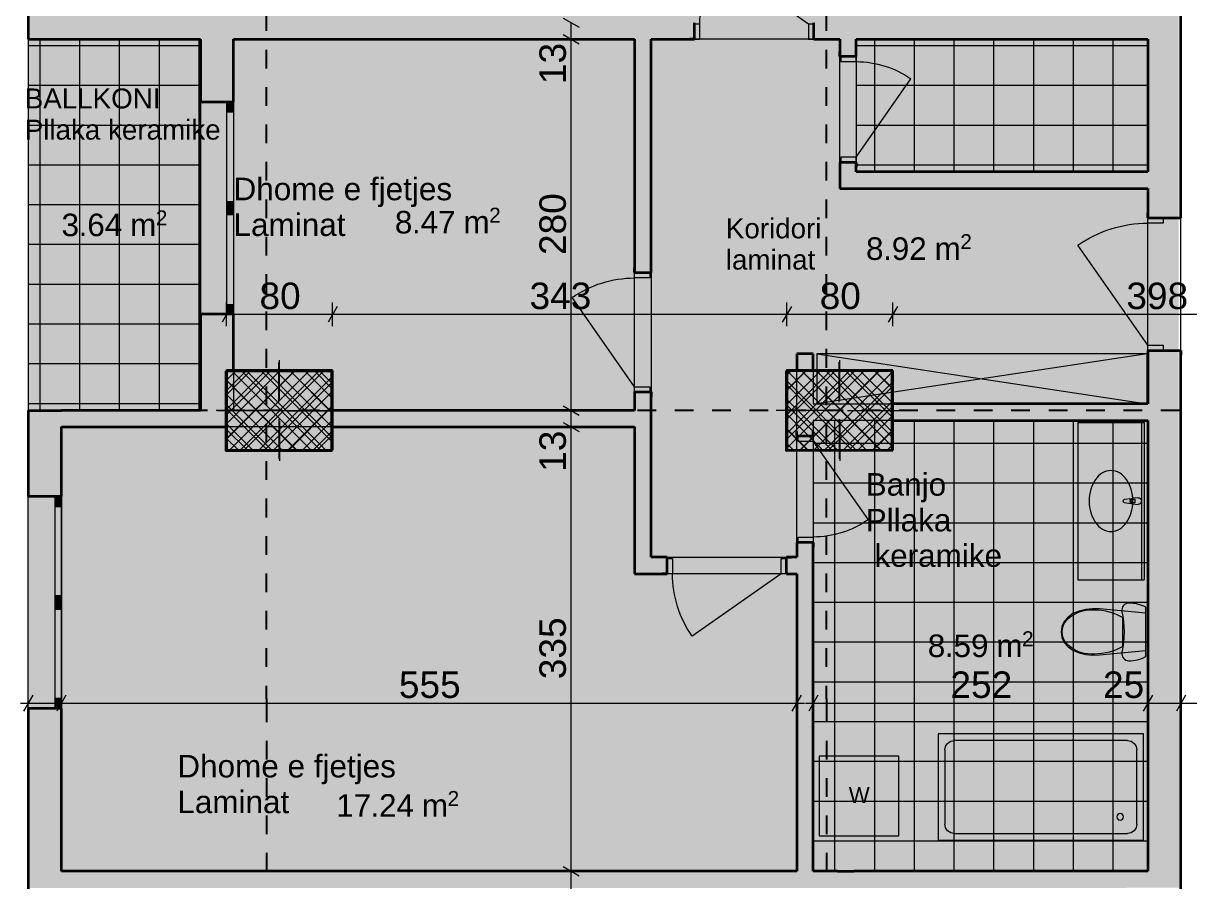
# Model space of a CAD drawing. Header units: millimetres. Extents: x -117066 to -55301, y -75598 to 14871.
# Drawn here: x -97611 to -86605, y -51887 to -43793 of the extents above; entities that cross this region are included whole.
import ezdxf

# ---------------------------------------------------------------- set-up
doc = ezdxf.new("R2010")
doc.units = ezdxf.units.MM
doc.header["$MEASUREMENT"] = 0
doc.layers.add('A - Shtyllat', color=7, linetype='Continuous')
doc.layers.add('Drawing & Figure', color=7, linetype='Continuous')
for name, color, linetype, lineweight in [('A - Shtyllat_Pen_No__1', 7, 'Continuous', 13), ('A - Shtyllat_Pen_No__7', 7, 'Continuous', 35), ('Drawing & Figure_Pen_No__1', 7, 'Continuous', 13), ('Drawing & Figure_Pen_No__101', 252, 'Continuous', 13), ('Drawing & Figure_Pen_No__20', 1, 'Continuous', 0), ('Drawing & Figure_Pen_No__7', 7, 'Continuous', 35)]:
    doc.layers.add(name, color=color, linetype=linetype, lineweight=lineweight)
for name, color, linetype, lineweight, true_color in [('Drawing & Figure_Pen_No__23', 7, 'Continuous', 20, 0xff6600), ('Drawing & Figure_Pen_No__3', 7, 'Continuous', 18, 0xff6600), ('Drawing & Figure_Pen_No__58', 7, 'Continuous', 25, 0xdf0000), ('Drawing & Figure_Pen_No__61', 7, 'Continuous', 20, 0x6a6a6a), ('Drawing & Figure_Pen_No__8', 7, 'Continuous', 35, 0xa80f02), ('Drawing & Figure_Pen_No__81', 7, 'Continuous', 20, 0x6a6a6a)]:
    doc.layers.add(name, color=color, linetype=linetype, lineweight=lineweight, true_color=true_color)
doc.styles.add('GENERATED_STYLE_1', font='arial.ttf')
pattern_1 = [(45, (0, 0), (-68.94291, 68.94291), []), (135, (0, 0), (68.94291, 68.94291), [])]

# ---------------------------------------------------------------- blocks, each defined once
blk = doc.blocks.new('Column_7', base_point=(-89913, -47445))
at = {"layer": 'A - Shtyllat', "linetype": 'Continuous', "lineweight": 0, "true_color": 0x000000}
h = blk.add_hatch(dxfattribs=at)
h.set_pattern_fill('Concrete_Block', color=18, style=0, pattern_type=2)
h.set_pattern_definition(pattern_1)
h.paths.add_polyline_path([(-90413, -47070), (-90413, -47820), (-89413, -47819), (-89413, -47069)])
at = {"layer": 'A - Shtyllat_Pen_No__1', "color": 7, "linetype": 'Continuous', "lineweight": 13}
for p, q in [((-89913, -47365), (-89913, -46990)), ((-89993, -47445), (-90493, -47445)), ((-89913, -47525), (-89913, -47900)), ((-89833, -47445), (-89333, -47444))]:
    blk.add_line(p, q, dxfattribs=at)
blk.add_point((-89913, -47445), dxfattribs=at)
at = {"layer": 'A - Shtyllat_Pen_No__7', "color": 7, "linetype": 'Continuous', "lineweight": 35, "flags": 128}
blk.add_lwpolyline([(-90413, -47070), (-90413, -47820), (-89413, -47819), (-89413, -47069)], close=True, dxfattribs=at)
blk = doc.blocks.new('Column_8', base_point=(-95199, -47446))
at = {"layer": 'A - Shtyllat', "linetype": 'Continuous', "lineweight": 0, "true_color": 0x000000}
h = blk.add_hatch(dxfattribs=at)
h.set_pattern_fill('Concrete_Block', color=18, style=0, pattern_type=2)
h.set_pattern_definition(pattern_1)
h.paths.add_polyline_path([(-95699, -47072), (-95699, -47822), (-94699, -47821), (-94699, -47071)])
at = {"layer": 'A - Shtyllat_Pen_No__1', "color": 7, "linetype": 'Continuous', "lineweight": 13}
for p, q in [((-95199, -47366), (-95199, -46991)), ((-95279, -47446), (-95779, -47447)), ((-95199, -47526), (-95199, -47901)), ((-95119, -47446), (-94619, -47446))]:
    blk.add_line(p, q, dxfattribs=at)
blk.add_point((-95199, -47446), dxfattribs=at)
at = {"layer": 'A - Shtyllat_Pen_No__7', "color": 7, "linetype": 'Continuous', "lineweight": 35, "flags": 128}
blk.add_lwpolyline([(-95699, -47072), (-95699, -47822), (-94699, -47821), (-94699, -47071)], close=True, dxfattribs=at)

msp = doc.modelspace()

# ---------------------------------------------------------------- hatches: boundary and pattern name
at = {"layer": 'Drawing & Figure', "linetype": 'Continuous', "lineweight": 0, "true_color": 0x172b3f}
msp.add_hatch(color=169, dxfattribs=at).paths.add_polyline_path([(-97568.3, -51947.1), (-86707.2, -51944.8), (-86710, -38473.4), (-97571.1, -38475.6)])
at = {"layer": 'Drawing & Figure_Pen_No__1', "linetype": 'Continuous', "lineweight": 0, "true_color": 0xffffff}
for points in [[(-91277.7, -43943.2), (-91227.7, -43943.2), (-91227.7, -43799.4), (-91277.7, -43799.4)], [(-90152.7, -43799.4), (-90202.7, -43799.4), (-90202.7, -43943.2), (-90152.7, -43943.2)], [(-89895.4, -44104.3), (-89895.4, -44154.3), (-89751.7, -44154.3), (-89751.7, -44104.3)], [(-95627.2, -46536.9), (-95627.2, -44536.9), (-95939.7, -44536.9), (-95939.7, -46536.9)], [(-95627.2, -44536.9), (-95689.6, -44536.9), (-95689.6, -44630.6), (-95627.2, -44630.6)], [(-95627.2, -44630.6), (-95689.6, -44630.6), (-95689.6, -45474.4), (-95627.2, -45474.4)], [(-89751.7, -45104.3), (-89751.7, -45054.3), (-89895.4, -45054.3), (-89895.4, -45104.3)], [(-95689.6, -45536.9), (-95627.2, -45536.9), (-95627.2, -45474.4), (-95689.6, -45474.4)], [(-95627.2, -45536.9), (-95689.6, -45536.9), (-95689.6, -45599.4), (-95627.2, -45599.4)], [(-95627.2, -45599.4), (-95689.6, -45599.4), (-95689.6, -46443.2), (-95627.2, -46443.2)], [(-86856.5, -45627.4), (-87000.3, -45627.4), (-87000.3, -45677.3), (-86856.5, -45677.3)], [(-91700.3, -46144.1), (-91844, -46144.1), (-91844, -46194.2), (-91700.3, -46194.2)], [(-95689.6, -46536.9), (-95627.2, -46536.9), (-95627.2, -46443.2), (-95689.6, -46443.2)], [(-87000.3, -46877.3), (-86856.5, -46877.3), (-86856.5, -46827.4), (-87000.3, -46827.4)], [(-87006, -46910.1), (-90122.9, -46910.1), (-90122.9, -47380.7), (-87006, -47380.7)], [(-94692.6, -47818.1), (-94692.6, -47068.1), (-95692.6, -47068.1), (-95692.6, -47818.1)], [(-89406.5, -47818.1), (-89406.5, -47068.1), (-90406.6, -47068.1), (-90406.6, -47818.1)], [(-91844, -47269.1), (-91700.3, -47269.1), (-91700.3, -47219.2), (-91844, -47219.2)], [(-87660.3, -47555.6), (-87660.3, -49039.3), (-87035.3, -49039.3), (-87035.3, -47555.6)], [(-90156.5, -47687.1), (-90300.3, -47687.1), (-90300.3, -47737.1), (-90156.5, -47737.1)], [(-97252.2, -48253.9), (-97564.6, -48253.9), (-97564.6, -50253.8), (-97252.2, -50253.8)], [(-97314.7, -48253.9), (-97314.7, -48347.6), (-97252.2, -48347.6), (-97252.2, -48253.9)], [(-87091.5, -48266.2), (-87144, -48271.2), (-87155.9, -48275.3), (-87222, -48283.6), (-87230.7, -48288.2), (-87234.3, -48297.5), (-87230.7, -48306.7), (-87222, -48311.3), (-87155.9, -48319.7), (-87144, -48323.7), (-87091.5, -48328.7), (-87069.4, -48319.6), (-87060.3, -48297.5), (-87069.4, -48275.3)], [(-97252.2, -49191.4), (-97252.2, -48347.6), (-97314.7, -48347.6), (-97314.7, -49191.4)], [(-90300.3, -48687.1), (-90156.5, -48687.1), (-90156.5, -48637.1), (-90300.3, -48637.1)], [(-91535.2, -48839.6), (-91535.2, -48983.3), (-91485.1, -48983.3), (-91485.1, -48839.6)], [(-90410.2, -48983.3), (-90410.2, -48839.6), (-90460.1, -48839.6), (-90460.1, -48983.3)], [(-97252.2, -49253.9), (-97252.2, -49191.4), (-97314.7, -49191.4), (-97314.7, -49253.9)], [(-97314.7, -49253.9), (-97314.7, -49316.3), (-97252.2, -49316.3), (-97252.2, -49253.9)], [(-87019.2, -49298.2), (-87038.1, -49289.3), (-87057.3, -49281.5), (-87077.1, -49274.9), (-87097.2, -49269.5), (-87117.6, -49265.3), (-87138.2, -49262.2), (-87159, -49260.4), (-87179.8, -49259.8), (-87194.2, -49261.4), (-87207.9, -49266.1), (-87220.2, -49273.7), (-87230.6, -49283.9), (-87238.5, -49296.1), (-87243.5, -49309.7), (-87245.4, -49324.1), (-87244.1, -49338.5), (-87235.6, -49386.4), (-87229.6, -49434.6), (-87225.9, -49483.1), (-87224.7, -49531.7), (-87225.9, -49580.3), (-87229.6, -49628.7), (-87235.6, -49676.9), (-87244.1, -49724.8), (-87245.4, -49739.3), (-87243.5, -49753.6), (-87238.5, -49767.2), (-87230.6, -49779.4), (-87220.2, -49789.6), (-87207.9, -49797.2), (-87194.2, -49801.9), (-87179.8, -49803.5), (-87159, -49802.9), (-87138.2, -49801.1), (-87117.6, -49798.1), (-87097.2, -49793.8), (-87077.1, -49788.3), (-87057.3, -49781.7), (-87038.1, -49774), (-87019.2, -49765.1)], [(-97252.2, -50160.1), (-97252.2, -49316.3), (-97314.7, -49316.3), (-97314.7, -50160.1)], [(-87585.9, -49319.9), (-87648.1, -49335.4), (-87706.8, -49359.2), (-87753.3, -49391.1), (-87789, -49432.4), (-87811.4, -49480.4), (-87819.2, -49531.7), (-87811.4, -49583), (-87789, -49630.8), (-87753.3, -49672.1), (-87706.8, -49704.2), (-87648.1, -49727.9), (-87585.9, -49743.5), (-87521.8, -49750.3), (-87457.2, -49748.3), (-87019.2, -49707.8), (-87019.2, -49355.4), (-87457.2, -49315), (-87521.8, -49313)], [(-97252.2, -50253.8), (-97252.2, -50160.1), (-97314.7, -50160.1), (-97314.7, -50253.8)], [(-87042.3, -51494.3), (-87042.3, -50494.3), (-88977, -50494.3), (-88977, -51494.3)], [(-89350.2, -51454), (-89350.2, -50704), (-90100.2, -50704), (-90100.2, -51454)]]:
    msp.add_hatch(color=7, dxfattribs=at).paths.add_polyline_path(points)

# ---------------------------------------------------------------- linework, layer by layer
at = {"layer": 'Drawing & Figure_Pen_No__1', "color": 7, "linetype": 'Continuous', "lineweight": 13}
for points in [[(-86687.7, -57528.3), (-86687.7, -35635.1)], [(-92516.9, -43743.6), (-92366.9, -43830.2)], [(-92441.9, -43943.2), (-92441.9, -43786.9)], [(-92516.9, -43899.8), (-92366.9, -43986.5)], [(-97564.6, -43943.2), (-97564.6, -47443.1)], [(-95939.7, -43943.2), (-97564.6, -43943.2)], [(-95939.7, -47443.1), (-95939.7, -43943.2)], [(-95627.2, -43943.2), (-95627.2, -47443.1)], [(-91844, -43943.2), (-95627.2, -43943.2)], [(-92329.4, -43943.2), (-92554.4, -43943.2)], [(-92441.9, -47443.1), (-92441.9, -43943.2)], [(-91844, -47443.1), (-91844, -43943.2)], [(-89907.9, -43943.2), (-91687.8, -43943.2)], [(-91687.8, -43943.2), (-91687.8, -48827)], [(-89907.9, -45349.4), (-89907.9, -43943.2)], [(-89751.7, -43943.2), (-89751.7, -45193.1)], [(-87000.3, -43943.2), (-89751.7, -43943.2)], [(-87000.3, -45193.1), (-87000.3, -43943.2)], [(-89751.7, -45193.1), (-87000.3, -45193.1)], [(-87000.3, -45349.4), (-89907.9, -45349.4)], [(-87000.3, -47380.7), (-87000.3, -45349.4)], [(-95649.3, -46461.9), (-95735.9, -46611.9)], [(-94649.3, -46461.9), (-94735.9, -46611.9)], [(-90363.2, -46461.9), (-90449.8, -46611.9)], [(-89363.2, -46461.9), (-89449.9, -46611.9)], [(-90312.8, -46910.1), (-90156.5, -46910.1)], [(-90312.8, -48827), (-90312.8, -46910.1)], [(-90156.5, -46910.1), (-90156.5, -47380.7)], [(-95692.6, -47715), (-95045.8, -47068.1)], [(-95692.6, -47485.1), (-95275.6, -47068.1)], [(-95692.6, -47255.3), (-95505.4, -47068.1)], [(-95566, -47818.1), (-94816, -47068.1)], [(-94806.7, -47818.1), (-95556.7, -47068.1)], [(-94692.6, -47702.5), (-95326.9, -47068.1)], [(-94692.6, -47472.7), (-95097.1, -47068.1)], [(-94692.6, -47242.9), (-94867.3, -47068.1)], [(-90406.6, -47714.6), (-89760.1, -47068.1)], [(-90406.6, -47484.8), (-89989.9, -47068.1)], [(-90406.6, -47254.9), (-90219.7, -47068.1)], [(-90280.3, -47818.1), (-89530.3, -47068.1)], [(-89521.1, -47818.1), (-90271.1, -47068.1)], [(-89406.5, -47702.9), (-90041.3, -47068.1)], [(-89406.5, -47473.1), (-89811.5, -47068.1)], [(-89406.5, -47243.3), (-89581.7, -47068.1)], [(-95036.5, -47818.1), (-95692.6, -47162.1)], [(-95336.2, -47818.1), (-94692.6, -47174.6)], [(-89750.9, -47818.1), (-90406.6, -47162.6)], [(-90050.5, -47818.1), (-89406.5, -47174.2)], [(-95266.4, -47818.1), (-95692.6, -47391.9)], [(-95106.4, -47818.1), (-94692.6, -47404.4)], [(-92516.9, -47399.9), (-92366.9, -47486.5)], [(-89980.8, -47818.1), (-90406.6, -47392.4)], [(-90156.5, -47380.7), (-87000.3, -47380.7)], [(-89820.7, -47818.1), (-89406.5, -47404)], [(-97564.6, -47443.1), (-95939.7, -47443.1)], [(-95627.2, -47443.1), (-91844, -47443.1)], [(-92329.4, -47443.1), (-92554.4, -47443.1)], [(-92441.9, -47599.4), (-92441.9, -47443.1)], [(-90156.5, -47536.9), (-90156.5, -51786.9)], [(-87000.3, -47536.9), (-90156.5, -47536.9)], [(-87000.3, -51786.9), (-87000.3, -47536.9)], [(-91844, -47599.4), (-97252.2, -47599.4)], [(-97252.2, -47599.4), (-97252.2, -51786.9)], [(-95496.2, -47818.1), (-95692.6, -47621.8)], [(-94876.6, -47818.1), (-94692.6, -47634.2)], [(-92329.4, -47599.4), (-92554.4, -47599.4)], [(-92516.9, -47556.1), (-92366.9, -47642.7)], [(-92441.9, -51786.9), (-92441.9, -47599.4)], [(-91844, -48983.3), (-91844, -47599.4)], [(-90210.6, -47818.1), (-90406.6, -47622.2)], [(-89590.9, -47818.1), (-89406.5, -47633.8)], [(-91687.8, -48827), (-90312.8, -48827)], [(-90312.8, -48983.3), (-91844, -48983.3)], [(-90312.8, -51786.9), (-90312.8, -48983.3)], [(-97521.4, -50129), (-97608, -50279)], [(-97564.6, -50316.5), (-97564.6, -50091.5)], [(-97208.8, -50129), (-97295.5, -50279)], [(-97252.2, -50316.5), (-97252.2, -50091.5)], [(-90356.1, -50279), (-90269.5, -50129)], [(-90312.8, -50316.5), (-90312.8, -50091.5)], [(-90113.2, -50129), (-90199.9, -50279)], [(-90156.5, -50316.5), (-90156.5, -50091.5)], [(-86957, -50129), (-87043.5, -50279)], [(-87000.3, -50316.5), (-87000.3, -50091.5)], [(-86644.5, -50129), (-86731.1, -50279)], [(-86687.7, -50316.5), (-86687.7, -50091.5)], [(-97638, -50204), (-97564.6, -50204)], [(-97564.6, -50204), (-97252.2, -50204)], [(-97252.2, -50204), (-90312.8, -50204)], [(-90312.8, -50204), (-90239.5, -50204)], [(-90229.9, -50204), (-90156.5, -50204)], [(-90156.5, -50204), (-87000.3, -50204)], [(-87000.3, -50204), (-86687.7, -50204)], [(-86687.7, -50204), (-84429.6, -50204)], [(-97252.2, -51786.9), (-90312.8, -51786.9)], [(-92329.4, -51786.9), (-92554.4, -51786.9)], [(-92516.9, -51743.6), (-92366.9, -51830.2)], [(-92441.9, -52099.4), (-92441.9, -51786.9)], [(-90156.5, -51786.9), (-87000.3, -51786.9)]]:
    msp.add_lwpolyline(points, dxfattribs=at)
at = {"layer": 'Drawing & Figure_Pen_No__101', "color": 252, "linetype": 'Continuous', "lineweight": 13}
for points in [[(-97564.6, -44001.8), (-95939.7, -44001.8)], [(-97452.4, -47443.1), (-97452.4, -43943.2)], [(-97077.4, -47443.1), (-97077.4, -43943.2)], [(-96702.4, -47443.1), (-96702.4, -43943.2)], [(-96327.4, -47443.1), (-96327.4, -43943.2)], [(-95952.4, -47443.1), (-95952.4, -43943.2)], [(-89751.7, -44001.8), (-87000.3, -44001.8)], [(-89577.4, -45193.1), (-89577.4, -43943.2)], [(-89202.4, -45193.1), (-89202.4, -43943.2)], [(-88827.4, -45193.1), (-88827.4, -43943.2)], [(-88452.4, -45193.1), (-88452.4, -43943.2)], [(-88077.3, -45193.1), (-88077.3, -43943.2)], [(-87702.3, -45193.1), (-87702.3, -43943.2)], [(-87327.3, -45193.1), (-87327.3, -43943.2)], [(-97564.6, -44376.8), (-95939.7, -44376.8)], [(-89751.7, -44376.8), (-87000.3, -44376.8)], [(-97564.6, -44751.8), (-95939.7, -44751.8)], [(-89751.7, -44751.8), (-87000.3, -44751.8)], [(-97564.6, -45126.8), (-95939.7, -45126.8)], [(-89751.7, -45126.8), (-87000.3, -45126.8)], [(-97564.6, -45501.8), (-95939.7, -45501.8)], [(-97564.6, -45876.8), (-95939.7, -45876.8)], [(-97564.6, -46251.8), (-95939.7, -46251.8)], [(-95692.6, -46649.4), (-95692.6, -46424.4)], [(-94692.6, -46649.4), (-94692.6, -46424.4)], [(-90406.6, -46649.4), (-90406.6, -46424.4)], [(-89406.5, -46649.4), (-89406.5, -46424.4)], [(-95765.9, -46536.9), (-95692.6, -46536.9)], [(-95692.6, -46536.9), (-94692.6, -46536.9)], [(-94692.6, -46536.9), (-90406.6, -46536.9)], [(-90406.6, -46536.9), (-89406.5, -46536.9)], [(-89406.5, -46536.9), (-84429.6, -46536.9)], [(-97564.6, -46626.8), (-95939.7, -46626.8)], [(-97564.6, -47001.8), (-95939.7, -47001.8)], [(-97564.6, -47376.8), (-95939.7, -47376.8)], [(-89952.4, -51786.9), (-89952.4, -47536.9)], [(-89577.4, -51786.9), (-89577.4, -47536.9)], [(-89202.4, -51786.9), (-89202.4, -47536.9)], [(-88827.4, -51786.9), (-88827.4, -47536.9)], [(-88452.4, -51786.9), (-88452.4, -47536.9)], [(-88077.3, -51786.9), (-88077.3, -47536.9)], [(-87702.3, -51786.9), (-87702.3, -47536.9)], [(-87327.3, -51786.9), (-87327.3, -47536.9)], [(-90156.5, -47751.8), (-87000.3, -47751.8)], [(-90156.5, -48126.8), (-87000.3, -48126.8)], [(-90156.5, -48501.8), (-87000.3, -48501.8)], [(-90156.5, -48876.8), (-87000.3, -48876.8)], [(-90156.5, -49251.8), (-87000.3, -49251.8)], [(-90156.5, -49626.8), (-87000.3, -49626.8)], [(-90156.5, -50001.8), (-87000.3, -50001.8)], [(-90156.5, -50376.8), (-87000.3, -50376.8)], [(-90156.5, -50751.8), (-87000.3, -50751.8)], [(-90156.5, -51126.8), (-87000.3, -51126.8)], [(-90156.5, -51501.8), (-87000.3, -51501.8)]]:
    msp.add_lwpolyline(points, dxfattribs=at)
at = {"layer": 'Drawing & Figure_Pen_No__20', "color": 1, "linetype": 'Continuous', "lineweight": 0}
for points in [[(-95192.6, -47343.2), (-95192.6, -46968.2)], [(-89906.5, -47343.2), (-89906.5, -46968.2)], [(-95292.6, -47443.1), (-95792.6, -47443.1)], [(-95192.6, -47543.2), (-95192.6, -47918.2)], [(-95092.6, -47443.1), (-94592.6, -47443.1)], [(-90006.5, -47443.1), (-90506.5, -47443.1)], [(-89906.5, -47543.2), (-89906.5, -47918.2)], [(-89806.6, -47443.1), (-89306.5, -47443.1)]]:
    msp.add_lwpolyline(points, dxfattribs=at)
at = {"layer": 'Drawing & Figure_Pen_No__23', "color": 30, "linetype": 'Continuous', "lineweight": 20, "true_color": 0xff6600}
for points in [[(-91227.7, -43799.4), (-91277.7, -43799.4)], [(-91277.7, -43799.4), (-91277.7, -43943.2)], [(-91227.7, -43943.2), (-91227.7, -43799.4)], [(-90152.7, -43799.4), (-90202.7, -43799.4)], [(-90202.7, -43799.4), (-90202.7, -43943.2)], [(-90152.7, -43943.2), (-90152.7, -43799.4)], [(-91277.7, -43943.2), (-91227.7, -43943.2)], [(-90202.7, -43943.2), (-90152.7, -43943.2)], [(-89895.4, -44104.3), (-89895.4, -44154.3)], [(-89751.7, -44104.3), (-89895.4, -44104.3)], [(-89751.7, -44154.3), (-89751.7, -44104.3)], [(-89895.4, -44154.3), (-89751.7, -44154.3)], [(-95689.6, -44630.6), (-95689.6, -44536.9)], [(-95627.2, -44536.9), (-95627.2, -44630.6)], [(-95627.2, -44630.6), (-95689.6, -44630.6)], [(-89751.7, -45054.3), (-89895.4, -45054.3)], [(-89895.4, -45054.3), (-89895.4, -45104.3)], [(-89895.4, -45104.3), (-89751.7, -45104.3)], [(-89751.7, -45104.3), (-89751.7, -45054.3)], [(-95689.6, -45536.9), (-95689.6, -45474.4)], [(-95689.6, -45474.4), (-95627.2, -45474.4)], [(-95689.6, -45599.4), (-95689.6, -45536.9)], [(-95627.2, -45474.4), (-95627.2, -45536.9)], [(-95627.2, -45536.9), (-95627.2, -45599.4)], [(-95627.2, -45599.4), (-95689.6, -45599.4)], [(-87000.3, -45677.3), (-87000.3, -45627.4)], [(-87000.3, -45627.4), (-86856.5, -45627.4)], [(-86856.5, -45627.4), (-86856.5, -45677.3)], [(-86856.5, -45677.3), (-87000.3, -45677.3)], [(-91844, -46194.2), (-91844, -46144.1)], [(-91844, -46144.1), (-91700.3, -46144.1)], [(-91700.3, -46194.2), (-91844, -46194.2)], [(-91700.3, -46144.1), (-91700.3, -46194.2)], [(-95689.6, -46536.9), (-95689.6, -46443.2)], [(-95689.6, -46443.2), (-95627.2, -46443.2)], [(-95627.2, -46443.2), (-95627.2, -46536.9)], [(-87000.3, -46877.3), (-87000.3, -46827.4)], [(-87000.3, -46827.4), (-86856.5, -46827.4)], [(-86856.5, -46877.3), (-87000.3, -46877.3)], [(-86856.5, -46827.4), (-86856.5, -46877.3)], [(-91844, -47269.1), (-91844, -47219.2)], [(-91844, -47219.2), (-91700.3, -47219.2)], [(-91700.3, -47269.1), (-91844, -47269.1)], [(-91700.3, -47219.2), (-91700.3, -47269.1)], [(-90300.3, -47737.1), (-90300.3, -47687.1)], [(-90300.3, -47687.1), (-90156.5, -47687.1)], [(-90156.5, -47737.1), (-90300.3, -47737.1)], [(-90156.5, -47687.1), (-90156.5, -47737.1)], [(-97314.7, -48253.9), (-97314.7, -48347.6)], [(-97252.2, -48347.6), (-97252.2, -48253.9)], [(-97314.7, -48347.6), (-97252.2, -48347.6)], [(-90300.3, -48687.1), (-90300.3, -48637.1)], [(-90300.3, -48637.1), (-90156.5, -48637.1)], [(-90156.5, -48637.1), (-90156.5, -48687.1)], [(-90156.5, -48687.1), (-90300.3, -48687.1)], [(-91535.2, -48839.6), (-91485.1, -48839.6)], [(-91535.2, -48983.3), (-91535.2, -48839.6)], [(-91485.1, -48839.6), (-91485.1, -48983.3)], [(-90460.1, -48983.3), (-90460.1, -48839.6)], [(-90460.1, -48839.6), (-90410.2, -48839.6)], [(-90410.2, -48839.6), (-90410.2, -48983.3)], [(-91485.1, -48983.3), (-91535.2, -48983.3)], [(-90410.2, -48983.3), (-90460.1, -48983.3)], [(-97252.2, -49191.4), (-97314.7, -49191.4)], [(-97314.7, -49191.4), (-97314.7, -49253.9)], [(-97252.2, -49253.9), (-97252.2, -49191.4)], [(-97314.7, -49253.9), (-97314.7, -49316.3)], [(-97252.2, -49316.3), (-97252.2, -49253.9)], [(-97314.7, -49316.3), (-97252.2, -49316.3)], [(-97252.2, -50160.1), (-97314.7, -50160.1)], [(-97314.7, -50160.1), (-97314.7, -50253.8)], [(-97252.2, -50253.8), (-97252.2, -50160.1)]]:
    msp.add_lwpolyline(points, dxfattribs=at)
at = {"layer": 'Drawing & Figure_Pen_No__3', "color": 30, "linetype": 'Continuous', "lineweight": 18, "true_color": 0xff6600}
for points in [[(-91227.7, -43799.4, -0.153909), (-91042.3, -43211.5)], [(-89751.7, -44154.3, -0.1538876), (-89235.4, -44317.1)], [(-87659.9, -45885.3, -0.1539057), (-87000.3, -45677.3)], [(-92431.9, -46379.6, -0.1539613), (-91844, -46194.2)], [(-89640.3, -48474.3, -0.1539131), (-90156.5, -48637.1)], [(-91299.7, -49571.2, -0.1539613), (-91485.1, -48983.3)]]:
    msp.add_lwpolyline(points, format="xyb", dxfattribs=at)
for points in [[(-90202.7, -43799.4), (-91042.3, -43211.5)], [(-89751.7, -45054.3), (-89235.4, -44317.1)], [(-95939.7, -44536.9), (-95939.7, -46536.9)], [(-95627.2, -44536.9), (-95627.2, -46536.9)], [(-95689.6, -45474.4), (-95689.6, -44630.6)], [(-95627.2, -44630.6), (-95627.2, -45474.4)], [(-95689.6, -46443.2), (-95689.6, -45599.4)], [(-95627.2, -45599.4), (-95627.2, -46443.2)], [(-87000.3, -46827.4), (-87659.9, -45885.3)], [(-91844, -47219.2), (-92431.9, -46379.6)], [(-90156.5, -47737.1), (-89640.3, -48474.3)], [(-97564.6, -50253.8), (-97564.6, -48253.9)], [(-97252.2, -50253.8), (-97252.2, -48253.9)], [(-97314.7, -48347.6), (-97314.7, -49191.4)], [(-97252.2, -49191.4), (-97252.2, -48347.6)], [(-90460.1, -48983.3), (-91299.7, -49571.2)], [(-97314.7, -49316.3), (-97314.7, -50160.1)], [(-97252.2, -50160.1), (-97252.2, -49316.3)]]:
    msp.add_lwpolyline(points, dxfattribs=at)
at = {"layer": 'Drawing & Figure_Pen_No__58', "color": 12, "linetype": 'Continuous', "lineweight": 25, "true_color": 0xdf0000}
for points in [[(-95317.6, -43865.2), (-95317.6, -43688.8)], [(-90031.6, -43865.2), (-90031.6, -43688.8)], [(-95317.6, -44218), (-95317.6, -44041.6)], [(-90031.6, -44218), (-90031.6, -44041.6)], [(-95317.6, -44570.7), (-95317.6, -44394.4)], [(-90031.6, -44570.7), (-90031.6, -44394.4)], [(-95317.6, -44923.5), (-95317.6, -44747.1)], [(-90031.6, -44923.5), (-90031.6, -44747.1)], [(-95317.6, -45276.3), (-95317.6, -45099.9)], [(-90031.6, -45276.3), (-90031.6, -45099.9)], [(-95317.6, -45629.1), (-95317.6, -45452.7)], [(-90031.6, -45629.1), (-90031.6, -45452.7)], [(-95317.6, -45981.8), (-95317.6, -45805.4)], [(-90031.6, -45981.8), (-90031.6, -45805.4)], [(-95317.6, -46334.6), (-95317.6, -46158.2)], [(-90031.6, -46334.6), (-90031.6, -46158.2)], [(-95317.6, -46687.4), (-95317.6, -46511)], [(-90031.6, -46687.4), (-90031.6, -46511)], [(-95317.6, -47040.2), (-95317.6, -46863.8)], [(-90031.6, -47040.2), (-90031.6, -46863.8)], [(-95317.6, -47393), (-95317.6, -47216.6)], [(-90031.6, -47393), (-90031.6, -47216.6)], [(-97284.3, -47443.1), (-97460.7, -47443.1)], [(-96931.5, -47443.1), (-97107.9, -47443.1)], [(-96578.7, -47443.1), (-96755.1, -47443.1)], [(-96226, -47443.1), (-96402.3, -47443.1)], [(-95873.2, -47443.1), (-96049.6, -47443.1)], [(-95520.4, -47443.1), (-95696.8, -47443.1)], [(-95167.6, -47443.1), (-95344, -47443.1)], [(-94814.8, -47443.1), (-94991.2, -47443.1)], [(-94462, -47443.1), (-94638.4, -47443.1)], [(-94109.2, -47443.1), (-94285.6, -47443.1)], [(-93756.5, -47443.1), (-93932.8, -47443.1)], [(-93403.7, -47443.1), (-93580.1, -47443.1)], [(-93050.9, -47443.1), (-93227.3, -47443.1)], [(-92698.2, -47443.1), (-92874.5, -47443.1)], [(-92345.4, -47443.1), (-92521.8, -47443.1)], [(-91992.6, -47443.1), (-92169, -47443.1)], [(-91639.8, -47443.1), (-91816.2, -47443.1)], [(-91287.1, -47443.1), (-91463.5, -47443.1)], [(-90934.3, -47443.1), (-91110.7, -47443.1)], [(-90581.5, -47443.1), (-90757.9, -47443.1)], [(-90228.7, -47443.1), (-90405.1, -47443.1)], [(-89875.9, -47443.1), (-90052.3, -47443.1)], [(-89523.1, -47443.1), (-89699.5, -47443.1)], [(-89170.3, -47443.1), (-89346.7, -47443.1)], [(-88817.6, -47443.1), (-88994, -47443.1)], [(-88464.8, -47443.1), (-88641.2, -47443.1)], [(-88112, -47443.1), (-88288.4, -47443.1)], [(-87759.3, -47443.1), (-87935.7, -47443.1)], [(-87406.5, -47443.1), (-87582.9, -47443.1)], [(-87053.7, -47443.1), (-87230.1, -47443.1)], [(-86700.9, -47443.1), (-86877.3, -47443.1)], [(-95317.6, -47745.8), (-95317.6, -47569.4)], [(-90031.6, -47745.8), (-90031.6, -47569.4)], [(-95317.6, -48098.5), (-95317.6, -47922.2)], [(-90031.6, -48098.5), (-90031.6, -47922.2)], [(-95317.6, -48451.3), (-95317.6, -48274.9)], [(-90031.6, -48451.3), (-90031.6, -48274.9)], [(-95317.6, -48804.1), (-95317.6, -48627.7)], [(-90031.6, -48804.1), (-90031.6, -48627.7)], [(-95317.6, -49156.9), (-95317.6, -48980.5)], [(-90031.6, -49156.9), (-90031.6, -48980.5)], [(-95317.6, -49509.6), (-95317.6, -49333.2)], [(-90031.6, -49509.6), (-90031.6, -49333.2)], [(-95317.6, -49862.4), (-95317.6, -49686)], [(-90031.6, -49862.4), (-90031.6, -49686)], [(-95317.6, -50163.7), (-95317.6, -50038.8)], [(-90031.6, -50163.7), (-90031.6, -50038.8)], [(-95317.6, -50163.7), (-95317.6, -50381.5)], [(-90031.6, -50163.7), (-90031.6, -50381.5)], [(-95317.6, -50557.9), (-95317.6, -50734.3)], [(-90031.6, -50557.9), (-90031.6, -50734.3)], [(-95317.6, -50910.7), (-95317.6, -51087.1)], [(-90031.6, -50910.7), (-90031.6, -51087.1)], [(-95317.6, -51263.5), (-95317.6, -51439.9)], [(-90031.6, -51263.5), (-90031.6, -51439.9)], [(-95317.6, -51616.2), (-95317.6, -51792.6)], [(-90031.6, -51616.2), (-90031.6, -51792.6)]]:
    msp.add_lwpolyline(points, dxfattribs=at)
at = {"layer": 'Drawing & Figure_Pen_No__7', "color": 7, "linetype": 'Continuous', "lineweight": 35}
for points in [[(-86687.7, -45627.4), (-86687.7, -38471.8)], [(-97564.6, -42957.1), (-97564.6, -43943.2)], [(-91277.7, -43799.4), (-91277.7, -43786.9)], [(-91277.7, -43799.4), (-91277.7, -43786.9)], [(-91277.7, -43799.4), (-91277.7, -43786.9)], [(-91277.7, -43943.2), (-91277.7, -43799.4)], [(-91277.7, -43943.2), (-91277.7, -43799.4)], [(-91277.7, -43943.2), (-91277.7, -43799.4)], [(-90152.7, -43799.4), (-90152.7, -43786.9)], [(-90152.7, -43799.4), (-90152.7, -43786.9)], [(-90152.7, -43799.4), (-90152.7, -43786.9)], [(-90152.7, -43943.2), (-90152.7, -43799.4)], [(-90152.7, -43943.2), (-90152.7, -43799.4)], [(-90152.7, -43943.2), (-90152.7, -43799.4)], [(-97564.6, -43943.2), (-97252.2, -43943.2)], [(-97252.2, -43943.2), (-95939.7, -43943.2)], [(-95939.7, -43943.2), (-95939.7, -44536.9)], [(-95627.2, -43943.2), (-91844, -43943.2)], [(-95627.2, -44536.9), (-95627.2, -43943.2)], [(-91844, -43943.2), (-91844, -46144.1)], [(-91687.8, -46144.1), (-91687.8, -43943.2)], [(-91687.8, -43943.2), (-91277.7, -43943.2)], [(-91277.7, -43943.2), (-91324, -43943.2)], [(-91277.7, -43943.2), (-91324, -43943.2)], [(-91277.7, -43943.2), (-91324, -43943.2)], [(-90152.7, -43943.2), (-90106.4, -43943.2)], [(-90152.7, -43943.2), (-89907.9, -43943.2)], [(-90152.7, -43943.2), (-90106.4, -43943.2)], [(-90152.7, -43943.2), (-90106.4, -43943.2)], [(-89907.9, -43943.2), (-89907.9, -44104.3)], [(-89751.7, -44104.3), (-89751.7, -43943.2)], [(-89751.7, -43943.2), (-87000.3, -43943.2)], [(-87000.3, -43943.2), (-87000.3, -45193.1)], [(-89907.9, -44104.3), (-89907.9, -44058.1)], [(-89907.9, -44104.3), (-89907.9, -44058.1)], [(-89907.9, -44104.3), (-89907.9, -44058.1)], [(-89895.4, -44104.3), (-89907.9, -44104.3)], [(-89895.4, -44104.3), (-89907.9, -44104.3)], [(-89895.4, -44104.3), (-89907.9, -44104.3)], [(-89751.7, -44104.3), (-89895.4, -44104.3)], [(-89751.7, -44104.3), (-89895.4, -44104.3)], [(-89751.7, -44104.3), (-89895.4, -44104.3)], [(-89751.7, -44104.3), (-89751.7, -44058.1)], [(-89751.7, -44104.3), (-89751.7, -44058.1)], [(-89751.7, -44104.3), (-89751.7, -44058.1)], [(-95689.6, -44536.9), (-95939.7, -44536.9)], [(-95689.6, -44536.9), (-95939.7, -44536.9)], [(-95627.2, -44536.9), (-95689.6, -44536.9)], [(-95627.2, -44536.9), (-95689.6, -44536.9)], [(-95627.2, -44536.9), (-95689.6, -44536.9)], [(-89907.9, -45104.3), (-89907.9, -45150.5)], [(-89895.4, -45104.3), (-89907.9, -45104.3)], [(-89907.9, -45104.3), (-89907.9, -45349.4)], [(-89895.4, -45104.3), (-89907.9, -45104.3)], [(-89895.4, -45104.3), (-89907.9, -45104.3)], [(-89907.9, -45104.3), (-89907.9, -45150.5)], [(-89907.9, -45104.3), (-89907.9, -45150.5)], [(-89751.7, -45104.3), (-89895.4, -45104.3)], [(-89751.7, -45104.3), (-89895.4, -45104.3)], [(-89751.7, -45104.3), (-89895.4, -45104.3)], [(-89751.7, -45104.3), (-89751.7, -45150.5)], [(-89751.7, -45193.1), (-89751.7, -45104.3)], [(-89751.7, -45104.3), (-89751.7, -45150.5)], [(-89751.7, -45104.3), (-89751.7, -45150.5)], [(-87000.3, -45193.1), (-89751.7, -45193.1)], [(-89907.9, -45349.4), (-89751.7, -45349.4)], [(-89751.7, -45349.4), (-87000.3, -45349.4)], [(-87000.3, -45349.4), (-87000.3, -45627.4)], [(-87000.3, -45627.4), (-87000.3, -45581.1)], [(-87000.3, -45627.4), (-87000.3, -45581.1)], [(-87000.3, -45627.4), (-87000.3, -45581.1)], [(-87000.3, -45627.4), (-86856.5, -45627.4)], [(-87000.3, -45627.4), (-86856.5, -45627.4)], [(-87000.3, -45627.4), (-86856.5, -45627.4)], [(-86856.5, -45627.4), (-86687.7, -45627.4)], [(-86856.5, -45627.4), (-86687.7, -45627.4)], [(-86856.5, -45627.4), (-86687.7, -45627.4)], [(-86687.7, -45627.4), (-86687.7, -45581.1)], [(-86687.7, -45627.4), (-86687.7, -45581.1)], [(-86687.7, -45627.4), (-86687.7, -45581.1)], [(-91844, -46144.1), (-91844, -46097.9)], [(-91844, -46144.1), (-91844, -46097.9)], [(-91844, -46144.1), (-91844, -46097.9)], [(-91687.8, -46144.1), (-91687.8, -46097.9)], [(-91687.8, -46144.1), (-91687.8, -46097.9)], [(-91687.8, -46144.1), (-91687.8, -46097.9)], [(-91844, -46144.1), (-91700.3, -46144.1)], [(-91844, -46144.1), (-91700.3, -46144.1)], [(-91844, -46144.1), (-91700.3, -46144.1)], [(-91700.3, -46144.1), (-91687.8, -46144.1)], [(-91700.3, -46144.1), (-91687.8, -46144.1)], [(-91700.3, -46144.1), (-91687.8, -46144.1)], [(-95689.6, -46536.9), (-95939.7, -46536.9)], [(-95939.7, -46536.9), (-95939.7, -47443.1)], [(-95689.6, -46536.9), (-95939.7, -46536.9)], [(-95627.2, -46536.9), (-95689.6, -46536.9)], [(-95627.2, -46536.9), (-95689.6, -46536.9)], [(-95627.2, -46536.9), (-95689.6, -46536.9)], [(-95627.2, -47068.1), (-95627.2, -46536.9)], [(-87000.3, -46877.3), (-87000.3, -46923.6)], [(-87000.3, -46877.3), (-86856.5, -46877.3)], [(-87000.3, -46877.3), (-87000.3, -47380.7)], [(-87000.3, -46877.3), (-86856.5, -46877.3)], [(-87000.3, -46877.3), (-86856.5, -46877.3)], [(-87000.3, -46877.3), (-87000.3, -46923.6)], [(-87000.3, -46877.3), (-87000.3, -46923.6)], [(-86856.5, -46877.3), (-86687.7, -46877.3)], [(-86856.5, -46877.3), (-86687.7, -46877.3)], [(-86856.5, -46877.3), (-86687.7, -46877.3)], [(-86687.7, -46877.3), (-86687.7, -46923.6)], [(-86687.7, -55951.8), (-86687.7, -46877.3)], [(-86687.7, -46877.3), (-86687.7, -46923.6)], [(-86687.7, -46877.3), (-86687.7, -46923.6)], [(-90312.8, -46910.1), (-90312.8, -47068.1)], [(-90156.5, -46910.1), (-90312.8, -46910.1)], [(-90156.5, -47068.1), (-90156.5, -46910.1)], [(-94692.6, -47068.1), (-95692.6, -47068.1)], [(-95692.6, -47068.1), (-95692.6, -47818.1)], [(-94692.6, -47818.1), (-94692.6, -47068.1)], [(-89406.5, -47068.1), (-90406.6, -47068.1)], [(-90406.6, -47068.1), (-90406.6, -47818.1)], [(-89406.5, -47818.1), (-89406.5, -47068.1)], [(-91844, -47269.1), (-91844, -47315.4)], [(-91844, -47269.1), (-91700.3, -47269.1)], [(-91844, -47269.1), (-91844, -47443.1)], [(-91844, -47269.1), (-91700.3, -47269.1)], [(-91844, -47269.1), (-91700.3, -47269.1)], [(-91844, -47269.1), (-91844, -47315.4)], [(-91844, -47269.1), (-91844, -47315.4)], [(-91700.3, -47269.1), (-91687.8, -47269.1)], [(-91700.3, -47269.1), (-91687.8, -47269.1)], [(-91700.3, -47269.1), (-91687.8, -47269.1)], [(-91687.8, -47269.1), (-91687.8, -47315.4)], [(-91687.8, -48827), (-91687.8, -47269.1)], [(-91687.8, -47269.1), (-91687.8, -47315.4)], [(-91687.8, -47269.1), (-91687.8, -47315.4)], [(-87000.3, -47380.7), (-89406.5, -47380.7)], [(-97564.6, -47443.1), (-97564.6, -48253.9)], [(-97564.6, -47443.1), (-97252.2, -47443.1)], [(-95939.7, -47443.1), (-97252.2, -47443.1)], [(-91844, -47443.1), (-94692.6, -47443.1)], [(-89406.5, -47536.9), (-87000.3, -47536.9)], [(-87000.3, -47536.9), (-87000.3, -51786.9)], [(-97252.2, -47599.4), (-95692.6, -47599.4)], [(-97252.2, -48253.9), (-97252.2, -47599.4)], [(-94692.6, -47599.4), (-91844, -47599.4)], [(-91844, -47599.4), (-91844, -48983.3)], [(-90312.8, -47687.1), (-90312.8, -47640.8)], [(-90312.8, -47687.1), (-90312.8, -47640.8)], [(-90312.8, -47687.1), (-90312.8, -47640.8)], [(-90156.5, -47687.1), (-90156.5, -47640.8)], [(-90156.5, -47687.1), (-90156.5, -47640.8)], [(-90156.5, -47687.1), (-90156.5, -47640.8)], [(-90300.3, -47687.1), (-90312.8, -47687.1)], [(-90300.3, -47687.1), (-90312.8, -47687.1)], [(-90300.3, -47687.1), (-90312.8, -47687.1)], [(-90156.5, -47687.1), (-90300.3, -47687.1)], [(-90156.5, -47687.1), (-90300.3, -47687.1)], [(-90156.5, -47687.1), (-90300.3, -47687.1)], [(-95692.6, -47818.1), (-94692.6, -47818.1)], [(-90406.6, -47818.1), (-89406.5, -47818.1)], [(-97314.7, -48253.9), (-97564.6, -48253.9)], [(-97314.7, -48253.9), (-97564.6, -48253.9)], [(-97252.2, -48253.9), (-97314.7, -48253.9)], [(-97252.2, -48253.9), (-97314.7, -48253.9)], [(-97252.2, -48253.9), (-97314.7, -48253.9)], [(-90312.8, -48687.1), (-90312.8, -48733.4)], [(-90300.3, -48687.1), (-90312.8, -48687.1)], [(-90312.8, -48687.1), (-90312.8, -48827)], [(-90300.3, -48687.1), (-90312.8, -48687.1)], [(-90300.3, -48687.1), (-90312.8, -48687.1)], [(-90312.8, -48687.1), (-90312.8, -48733.4)], [(-90312.8, -48687.1), (-90312.8, -48733.4)], [(-90156.5, -48687.1), (-90300.3, -48687.1)], [(-90156.5, -48687.1), (-90300.3, -48687.1)], [(-90156.5, -48687.1), (-90300.3, -48687.1)], [(-90156.5, -48687.1), (-90156.5, -48733.4)], [(-90156.5, -51786.9), (-90156.5, -48687.1)], [(-90156.5, -48687.1), (-90156.5, -48733.4)], [(-90156.5, -48687.1), (-90156.5, -48733.4)], [(-91535.2, -48827), (-91687.8, -48827)], [(-91535.2, -48827), (-91581.4, -48827)], [(-91535.2, -48827), (-91581.4, -48827)], [(-91535.2, -48827), (-91581.4, -48827)], [(-91535.2, -48839.6), (-91535.2, -48827)], [(-91535.2, -48839.6), (-91535.2, -48827)], [(-91535.2, -48839.6), (-91535.2, -48827)], [(-91535.2, -48983.3), (-91535.2, -48839.6)], [(-91535.2, -48983.3), (-91535.2, -48839.6)], [(-91535.2, -48983.3), (-91535.2, -48839.6)], [(-90410.2, -48827), (-90363.9, -48827)], [(-90410.2, -48839.6), (-90410.2, -48827)], [(-90312.8, -48827), (-90410.2, -48827)], [(-90410.2, -48839.6), (-90410.2, -48827)], [(-90410.2, -48839.6), (-90410.2, -48827)], [(-90410.2, -48827), (-90363.9, -48827)], [(-90410.2, -48827), (-90363.9, -48827)], [(-90410.2, -48983.3), (-90410.2, -48839.6)], [(-90410.2, -48983.3), (-90410.2, -48839.6)], [(-90410.2, -48983.3), (-90410.2, -48839.6)], [(-91844, -48983.3), (-91687.8, -48983.3)], [(-91687.8, -48983.3), (-91535.2, -48983.3)], [(-91535.2, -48983.3), (-91581.4, -48983.3)], [(-91535.2, -48983.3), (-91581.4, -48983.3)], [(-91535.2, -48983.3), (-91581.4, -48983.3)], [(-90410.2, -48983.3), (-90363.9, -48983.3)], [(-90410.2, -48983.3), (-90312.8, -48983.3)], [(-90410.2, -48983.3), (-90363.9, -48983.3)], [(-90410.2, -48983.3), (-90363.9, -48983.3)], [(-90312.8, -48983.3), (-90312.8, -51786.9)], [(-97314.7, -50253.8), (-97564.6, -50253.8)], [(-97564.6, -50253.8), (-97564.6, -52099.4)], [(-97314.7, -50253.8), (-97564.6, -50253.8)], [(-97252.2, -50253.8), (-97314.7, -50253.8)], [(-97252.2, -50253.8), (-97314.7, -50253.8)], [(-97252.2, -50253.8), (-97314.7, -50253.8)], [(-97252.2, -51786.9), (-97252.2, -50253.8)], [(-95817.6, -51786.9), (-97252.2, -51786.9)], [(-95505.1, -51786.9), (-95817.6, -51786.9)], [(-90312.8, -51786.9), (-95505.1, -51786.9)], [(-89928.4, -51786.9), (-90156.5, -51786.9)], [(-89928.4, -51786.9), (-89772.1, -51786.9)], [(-87000.3, -51786.9), (-89772.1, -51786.9)]]:
    msp.add_lwpolyline(points, dxfattribs=at)
at = {"layer": 'Drawing & Figure_Pen_No__81', "color": 251, "linetype": 'Continuous', "lineweight": 20, "true_color": 0x6a6a6a}
for points in [[(-90122.9, -46910.1), (-90122.9, -47380.7)], [(-87006, -46910.1), (-90122.9, -46910.1)], [(-90122.9, -46910.1), (-87006, -47380.7)], [(-87006, -46910.1), (-90122.9, -47380.7)], [(-87006, -47380.7), (-87006, -46910.1)], [(-90122.9, -47380.7), (-87006, -47380.7)], [(-87660.3, -47555.6), (-87660.3, -49039.3)], [(-87660.3, -47555.6), (-87035.3, -47555.6)], [(-87060.3, -47555.6), (-87060.3, -49039.3)], [(-87035.3, -47555.6), (-87035.3, -49039.3)], [(-87155.9, -48275.3), (-87222, -48283.6)], [(-87222, -48311.3), (-87155.9, -48319.7)], [(-87091.5, -48266.2), (-87144, -48271.2)], [(-87141.3, -48280.4), (-87122.7, -48280.4)], [(-87122.7, -48280.4), (-87122.7, -48314.5)], [(-87144, -48323.7), (-87091.5, -48328.7)], [(-87122.7, -48314.5), (-87141.3, -48314.5)], [(-87660.3, -49039.3), (-87035.3, -49039.3)], [(-87238.5, -49296.1), (-87243.5, -49309.7)], [(-87230.6, -49283.9), (-87238.5, -49296.1)], [(-87220.2, -49273.7), (-87230.6, -49283.9)], [(-87207.9, -49266.1), (-87220.2, -49273.7)], [(-87194.2, -49261.4), (-87207.9, -49266.1)], [(-87179.8, -49259.8), (-87194.2, -49261.4)], [(-87159, -49260.4), (-87179.8, -49259.8)], [(-87138.2, -49262.2), (-87159, -49260.4)], [(-87117.6, -49265.3), (-87138.2, -49262.2)], [(-87097.2, -49269.5), (-87117.6, -49265.3)], [(-87077.1, -49274.9), (-87097.2, -49269.5)], [(-87057.3, -49281.5), (-87077.1, -49274.9)], [(-87038.1, -49289.3), (-87057.3, -49281.5)], [(-87019.2, -49298.2), (-87038.1, -49289.3)], [(-87019.2, -49765.1), (-87019.2, -49298.2)], [(-87753.3, -49391.1), (-87789, -49432.4)], [(-87706.8, -49359.2), (-87753.3, -49391.1)], [(-87648.1, -49335.4), (-87706.8, -49359.2)], [(-87585.9, -49319.9), (-87648.1, -49335.4)], [(-87521.8, -49313), (-87585.9, -49319.9)], [(-87457.2, -49315), (-87521.8, -49313)], [(-87019.2, -49355.4), (-87457.2, -49315)], [(-87243.5, -49309.7), (-87245.4, -49324.1)], [(-87245.4, -49324.1), (-87244.1, -49338.5)], [(-87244.1, -49338.5), (-87235.6, -49386.4)], [(-87235.6, -49386.4), (-87229.5, -49434.6)], [(-87235.5, -49531.7), (-87235.5, -49395.5)], [(-87019.2, -49707.8), (-87019.2, -49355.4)], [(-87811.4, -49480.4), (-87819.2, -49531.7)], [(-87789, -49432.4), (-87811.4, -49480.4)], [(-87229.5, -49434.6), (-87225.9, -49483.1)], [(-87225.9, -49483.1), (-87224.7, -49531.7)], [(-87819.2, -49531.7), (-87811.4, -49583)], [(-87811.4, -49583), (-87789, -49630.8)], [(-87789, -49630.8), (-87753.3, -49672.1)], [(-87229.5, -49628.7), (-87235.6, -49676.9)], [(-87235.5, -49667.9), (-87235.5, -49531.7)], [(-87225.9, -49580.3), (-87229.5, -49628.7)], [(-87224.7, -49531.7), (-87225.9, -49580.3)], [(-87753.3, -49672.1), (-87706.8, -49704.2)], [(-87706.8, -49704.2), (-87648.1, -49727.9)], [(-87648.1, -49727.9), (-87585.9, -49743.5)], [(-87585.9, -49743.5), (-87521.8, -49750.3)], [(-87457.2, -49748.3), (-87019.2, -49707.8)], [(-87244.1, -49724.8), (-87245.4, -49739.3)], [(-87245.4, -49739.3), (-87243.5, -49753.6)], [(-87235.6, -49676.9), (-87244.1, -49724.8)], [(-87521.8, -49750.3), (-87457.2, -49748.3)], [(-87243.5, -49753.6), (-87238.5, -49767.2)], [(-87238.5, -49767.2), (-87230.6, -49779.4)], [(-87230.6, -49779.4), (-87220.2, -49789.6)], [(-87220.2, -49789.6), (-87207.9, -49797.2)], [(-87207.9, -49797.2), (-87194.2, -49801.9)], [(-87194.2, -49801.9), (-87179.8, -49803.5)], [(-87179.8, -49803.5), (-87159, -49802.9)], [(-87159, -49802.9), (-87138.2, -49801.1)], [(-87138.2, -49801.1), (-87117.6, -49798.1)], [(-87117.6, -49798.1), (-87097.2, -49793.8)], [(-87097.2, -49793.8), (-87077.1, -49788.3)], [(-87077.1, -49788.3), (-87057.3, -49781.7)], [(-87057.3, -49781.7), (-87038.1, -49774)], [(-87038.1, -49774), (-87019.2, -49765.1)], [(-88977, -50494.3), (-88977, -51494.3)], [(-87042.3, -50494.3), (-88977, -50494.3)], [(-87042.3, -51494.3), (-87042.3, -50494.3)], [(-87192.3, -50556.8), (-88827, -50556.8)], [(-90100.3, -50703.9), (-90100.3, -51453.9)], [(-89350.3, -50703.9), (-90100.3, -50703.9)], [(-89350.3, -51453.9), (-89350.3, -50703.9)], [(-88914.5, -50644.3), (-88914.5, -51344.3)], [(-87104.8, -51344.3), (-87104.8, -50644.3)], [(-90100.3, -51453.9), (-89350.3, -51453.9)], [(-88977, -51494.3), (-87042.3, -51494.3)], [(-88827, -51431.8), (-87192.3, -51431.8)]]:
    msp.add_lwpolyline(points, dxfattribs=at)
for points in [[(-87141.5, -48297.5, 0.0738199), (-87157.7, -48185.6, 0.0821088), (-87201.9, -48094.2, 0.1042829), (-87267.5, -48032.6, 0.1339735), (-87347.7, -48010, 0.1339576), (-87428, -48032.6, 0.1043287), (-87493.6, -48094.2, 0.0821181), (-87537.8, -48185.6, 0.0737807), (-87554, -48297.5, 0.0737807), (-87537.8, -48409.4, 0.0821181), (-87493.6, -48500.7, 0.1043287), (-87428, -48562.3, 0.1339576), (-87347.7, -48584.9, 0.1339735), (-87267.5, -48562.3, 0.1042829), (-87201.9, -48500.7, 0.0821088), (-87157.7, -48409.4, 0.0738199)], [(-87229.8, -51275.5, 0.4142136), (-87261.1, -51244.3, 0.4142136), (-87292.3, -51275.5, 0.4142136), (-87261.1, -51306.8, 0.4142136)]]:
    msp.add_lwpolyline(points, format="xyb", close=True, dxfattribs=at)
for points in [[(-87222, -48311.3, -0.3771089), (-87234.3, -48297.5, -0.3771089), (-87222, -48283.6)], [(-87155.9, -48319.7, -0.2538568), (-87168, -48297.5, -0.2557369), (-87155.9, -48275.3)], [(-87141.3, -48314.5, -0.4142136), (-87158.2, -48297.5, -0.4142136), (-87141.3, -48280.4)], [(-87155.9, -48275.3, -0.1216932), (-87144, -48271.2)], [(-87091.5, -48266.2, -0.4142136), (-87060.3, -48297.5, -0.4142136), (-87091.5, -48328.7)], [(-87144, -48323.7, -0.1179296), (-87155.9, -48319.7)], [(-87774.9, -49430.3, -0.2144234), (-87534.6, -49322.3, -0.015606), (-87516.6, -49322.9)], [(-87516.6, -49322.9, -0.004545), (-87504.1, -49322.7, -0.132951), (-87235.5, -49395.5)], [(-87808.4, -49531.7, -0.1581645), (-87774.9, -49430.3)], [(-87774.9, -49633, -0.1581645), (-87808.4, -49531.7)], [(-87516.6, -49740.5, -0.0124902), (-87534.6, -49740.9, -0.2144234), (-87774.9, -49633)], [(-87235.5, -49667.9, -0.132951), (-87504.1, -49740.6, -0.004545), (-87516.6, -49740.5)], [(-88914.5, -50644.3, -0.4142136), (-88827, -50556.8)], [(-87192.3, -50556.8, -0.4142136), (-87104.8, -50644.3)], [(-88827, -51431.8, -0.4142136), (-88914.5, -51344.3)], [(-87104.8, -51344.3, -0.4142136), (-87192.3, -51431.8)]]:
    msp.add_lwpolyline(points, format="xyb", dxfattribs=at)

# ---------------------------------------------------------------- block references
at = {"layer": 'A - Shtyllat', "color": 7, "lineweight": 35}
for name, p in [('Column_8', (-95199.3, -47446.4)), ('Column_7', (-89913.2, -47444.6))]:
    msp.add_blockref(name, p, dxfattribs=at)

# ---------------------------------------------------------------- texts
at = {"layer": 'Drawing & Figure_Pen_No__1', "color": 7, "linetype": 'Continuous', "lineweight": 13, "char_height": 250.001, "attachment_point": 7, "rotation": 90, "style": 'GENERATED_STYLE_1'}
for s, insert in [('\\A1;{\\pql;\\fArial|b0|i0|c0|p34;13}', (-92487.6, -44365.9)), ('\\A1;{\\pql;\\fArial|b0|i0|c0|p34;280}', (-92487.8, -45977.7)), ('\\A1;{\\pql;\\fArial|b0|i0|c0|p34;13}', (-92487.6, -48022.2)), ('\\A1;{\\pql;\\fArial|b0|i0|c0|p34;335}', (-92487.6, -49977.7))]:
    msp.add_mtext(s, dxfattribs=dict(at, insert=insert))
at = {"layer": 'Drawing & Figure_Pen_No__1', "color": 7, "linetype": 'Continuous', "lineweight": 13, "char_height": 250.001, "attachment_point": 7, "style": 'GENERATED_STYLE_1'}
for s, insert in [('\\A1;{\\pql;\\fArial|b0|i0|c0|p34;80}', (-95382.3, -46491)), ('\\A1;{\\pql;\\fArial|b0|i0|c0|p34;343}', (-92834.1, -46491.2)), ('\\A1;{\\pql;\\fArial|b0|i0|c0|p34;80}', (-90096.3, -46491)), ('\\A1;{\\pql;\\fArial|b0|i0|c0|p34;398}', (-87202.6, -46491.2)), ('\\A1;{\\pql;\\fArial|b0|i0|c0|p34;555}', (-94067, -50158.1)), ('\\A1;{\\pql;\\fArial|b0|i0|c0|p34;252}', (-88862.8, -50158.1)), ('\\A1;{\\pql;\\fArial|b0|i0|c0|p34;25}', (-87423, -50158.1))]:
    msp.add_mtext(s, dxfattribs=dict(at, insert=insert))
at = {"layer": 'Drawing & Figure_Pen_No__61', "color": 251, "linetype": 'Continuous', "lineweight": 20, "true_color": 0x6a6a6a, "insert": (-89822.5, -51145.4), "char_height": 150, "attachment_point": 7, "style": 'GENERATED_STYLE_1'}
msp.add_mtext('\\A1;{\\pql;\\fArial|b0|i0|c0|p34;W}', dxfattribs=at)
at = {"layer": 'Drawing & Figure_Pen_No__8', "color": 14, "linetype": 'Continuous', "lineweight": 35, "true_color": 0xa80f02, "attachment_point": 7, "style": 'GENERATED_STYLE_1'}
for s, insert, char_height in [('\\A1;{\\pql;\\fArial|b0|i0|c0|p34;BALLKONI}', (-97597.6, -44597.7), 187.5), ('\\A1;{\\pql;\\fArial|b0|i0|c0|p34;Pllaka keramike}', (-97597.6, -44892.2), 187.5), ('\\A1;{\\pql;\\fArial|b0|i0|c0|p34;Dhome e fjetjes}', (-95627.1, -45525.3), 212.5), ('\\A1;{\\pql;\\fArial|b0|i0|c0|p34;2}', (-96360.4, -45697.4), 140.25), ('\\A1;{\\pql;\\fArial|b0|i0|c0|p34;8}', (-94105, -45777.5), 212.5), ('\\A1;{\\pql;\\fArial|b0|i0|c0|p34;47}', (-93862.1, -45774), 212.5), ('\\A1;{\\pql;\\fArial|b0|i0|c0|p34;2}', (-93215.2, -45672), 140.25), ('\\A1;{\\pql;\\fArial|b0|i0|c0|p34;3}', (-97250.3, -45803.1), 212.5), ('\\A1;{\\pql;\\fArial|b0|i0|c0|p34;64}', (-97007.4, -45802.9), 212.5), ('\\A1;{\\pql;\\fArial|b0|i0|c0|p34;m}', (-96603.3, -45799.4), 212.5), ('\\A1;{\\pql;\\fArial|b0|i0|c0|p34;Laminat}', (-95627.1, -45801.3), 212.5), ('\\A1;{\\pql;\\fArial|b0|i0|c0|p34;m}', (-93458, -45774), 212.5), ('\\A1;{\\pql;\\fArial|b0|i0|c0|p34;Koridori}', (-90982.2, -45823.1), 187.5), ('\\A1;{\\pql;\\fArial|b0|i0|c0|p34;.}', (-97089, -45799.4), 212.5), ('\\A1;{\\pql;\\fArial|b0|i0|c0|p34;.}', (-93943.7, -45774), 212.5), ('\\A1;{\\pql;\\fArial|b0|i0|c0|p34;2}', (-88769.4, -45921.4), 140.25), ('\\A1;{\\pql;\\fArial|b0|i0|c0|p34;8}', (-89659.2, -46026.9), 212.5), ('\\A1;{\\pql;\\fArial|b0|i0|c0|p34;92}', (-89416.4, -46026.9), 212.5), ('\\A1;{\\pql;\\fArial|b0|i0|c0|p34;m}', (-89012.3, -46023.4), 212.5), ('\\A1;{\\pql;\\fArial|b0|i0|c0|p34;laminat}', (-90982.2, -46117.7), 187.5), ('\\A1;{\\pql;\\fArial|b0|i0|c0|p34;.}', (-89498.1, -46023.4), 212.5), ('\\A1;{\\pql;\\fArial|b0|i0|c0|p34;Banjo}', (-89662.4, -48311.1), 212.5), ('\\A1;{\\pql;\\fArial|b0|i0|c0|p34;Pllaka}', (-89662.4, -48587.2), 212.5), ('\\A1;{\\pql;\\fArial|b0|i0|c0|p34; keramike}', (-89662.4, -48921.1), 212.5), ('\\A1;{\\pql;\\fArial|b0|i0|c0|p34;2}', (-88186.6, -49666.2), 140.25), ('\\A1;{\\pql;\\fArial|b0|i0|c0|p34;8}', (-89076.6, -49771.7), 212.5), ('\\A1;{\\pql;\\fArial|b0|i0|c0|p34;59}', (-88833.7, -49771.7), 212.5), ('\\A1;{\\pql;\\fArial|b0|i0|c0|p34;m}', (-88429.5, -49768.2), 212.5), ('\\A1;{\\pql;\\fArial|b0|i0|c0|p34;.}', (-88915.2, -49768.2), 212.5), ('\\A1;{\\pql;\\fArial|b0|i0|c0|p34;Dhome e fjetjes}', (-96157.5, -50967.8), 212.5), ('\\A1;{\\pql;\\fArial|b0|i0|c0|p34;Laminat}', (-96157.5, -51243.8), 212.5), ('\\A1;{\\pql;\\fArial|b0|i0|c0|p34;17}', (-94658.8, -51274.4), 212.5), ('\\A1;{\\pql;\\fArial|b0|i0|c0|p34;24}', (-94254.6, -51274.4), 212.5), ('\\A1;{\\pql;\\fArial|b0|i0|c0|p34;2}', (-93607.7, -51172.4), 140.25), ('\\A1;{\\pql;\\fArial|b0|i0|c0|p34;m}', (-93850.5, -51274.4), 212.5), ('\\A1;{\\pql;\\fArial|b0|i0|c0|p34;.}', (-94336.2, -51274.4), 212.5)]:
    msp.add_mtext(s, dxfattribs=dict(at, insert=insert, char_height=char_height))

doc.saveas('drawing.dxf')
